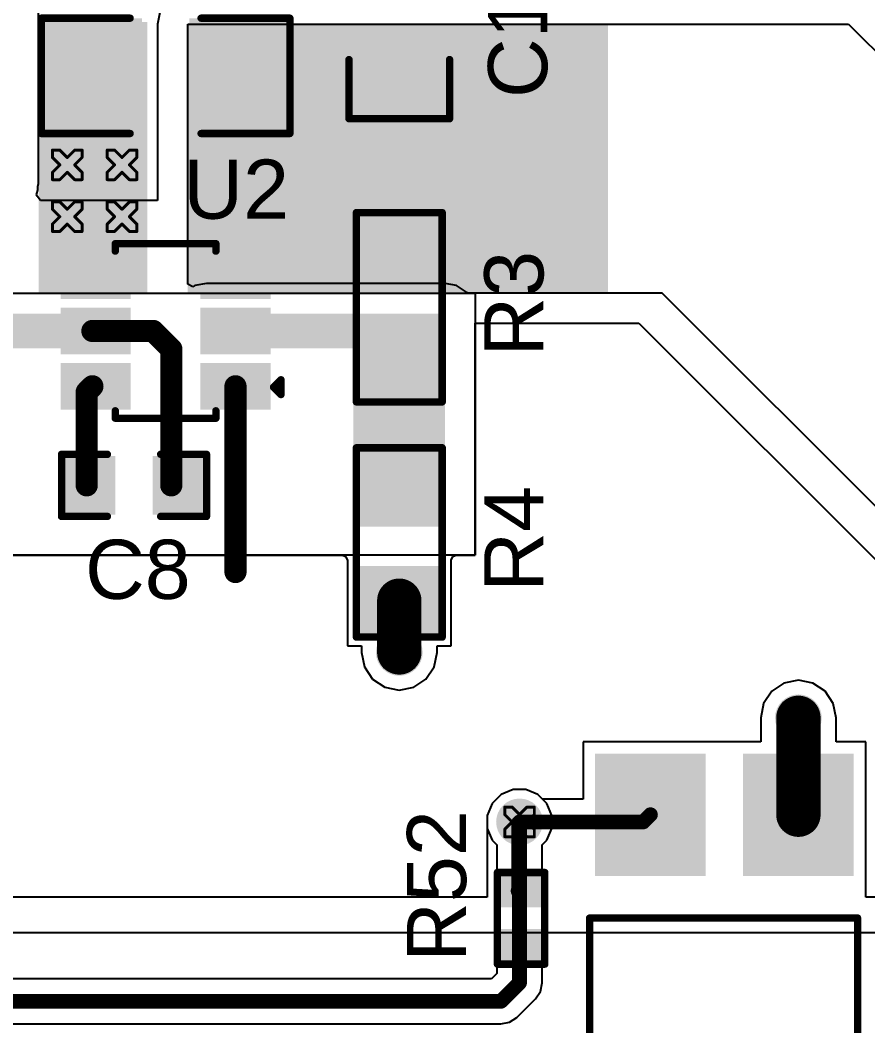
# Model space of a CAD drawing. Header units: inches. Extents: x 0 to 212, y 0 to 208.
# Drawn here: x 6.414 to 6.987, y 2.349 to 3.029 of the extents above; entities that cross this region are included whole.
import ezdxf

# ---------------------------------------------------------------- set-up
doc = ezdxf.new("R2010")
doc.units = ezdxf.units.IN
doc.header["$MEASUREMENT"] = 0
for name, color, linetype in [('Bottom Layer', 5, 'Continuous'), ('Bottom Solder', 6, 'Continuous'), ('Drill Drawing', 1, 'Continuous'), ('Top Layer', 1, 'Continuous'), ('Top Overlay', 2, 'Continuous'), ('Top Paste', 8, 'Continuous'), ('Top Solder', 216, 'Continuous'), ('Via Holes', 16, 'Continuous')]:
    doc.layers.add(name, color=color, linetype=linetype)
doc.styles.add('Arial', font='', dxfattribs={"height": 0.2})
doc.styles.get('Arial').set_extended_font_data('Arial')

# ---------------------------------------------------------------- blocks, each defined once
blk = doc.blocks.new('PC817C_9')
at = {"layer": 'Top Layer'}
for points in [[(-0.16142, 0.08543), (-0.16142, 0.01457), (-0.24016, 0.01457), (-0.24016, 0.08543)], [(0.24016, 0.08543), (0.24016, 0.01457), (0.16142, 0.01457), (0.16142, 0.08543)], [(-0.16142, -0.01457), (-0.16142, -0.08543), (-0.24016, -0.08543), (-0.24016, -0.01457)], [(0.24016, -0.01457), (0.24016, -0.08543), (0.16142, -0.08543), (0.16142, -0.01457)]]:
    blk.add_hatch(color=1, dxfattribs=at).paths.add_polyline_path(points)
at = {"layer": 'Top Paste'}
for points in [[(-0.16142, 0.08543), (-0.16142, 0.01457), (-0.24016, 0.01457), (-0.24016, 0.08543)], [(0.24016, 0.08543), (0.24016, 0.01457), (0.16142, 0.01457), (0.16142, 0.08543)], [(-0.16142, -0.01457), (-0.16142, -0.08543), (-0.24016, -0.08543), (-0.24016, -0.01457)], [(0.24016, -0.01457), (0.24016, -0.08543), (0.16142, -0.08543), (0.16142, -0.01457)]]:
    blk.add_hatch(color=8, dxfattribs=at).paths.add_polyline_path(points)
at = {"layer": 'Top Solder'}
for points in [[(-0.15942, 0.08743), (-0.15942, 0.01257), (-0.24216, 0.01257), (-0.24216, 0.08743)], [(0.24216, 0.08743), (0.24216, 0.01257), (0.15942, 0.01257), (0.15942, 0.08743)], [(-0.15942, -0.01257), (-0.15942, -0.08743), (-0.24216, -0.08743), (-0.24216, -0.01257)], [(0.24216, -0.01257), (0.24216, -0.08743), (0.15942, -0.08743), (0.15942, -0.01257)]]:
    blk.add_hatch(color=216, dxfattribs=at).paths.add_polyline_path(points)
at = {"layer": 'Top Overlay'}
for points, const_width in [([(-0.125, 0.0911), (-0.125, -0.09)], 0.005), ([(-0.125, 0.0911), (0.1309, 0.0911)], 0.005), ([(0.1309, 0.0911), (0.1309, -0.09)], 0.005), ([(-0.252, 0.057), (-0.247, 0.052)], 0.00984), ([(-0.252, 0.057), (-0.252, 0.047)], 0.00984), ([(-0.247, 0.052), (-0.252, 0.047)], 0.00984), ([(-0.125, -0.09), (0.1309, -0.09)], 0.005)]:
    blk.add_lwpolyline(points, dxfattribs=dict(at, const_width=const_width))
for points, const_width in [([(-0.12625, 0.0911, 1), (-0.12375, 0.0911, 1)], 0.0025), ([(-0.12625, 0.0911, 1), (-0.12375, 0.0911, 1)], 0.0025), ([(0.12965, 0.0911, 1), (0.13215, 0.0911, 1)], 0.0025), ([(0.12965, 0.0911, 1), (0.13215, 0.0911, 1)], 0.0025), ([(-0.25446, 0.057, 1), (-0.24954, 0.057, 1)], 0.00492), ([(-0.25446, 0.057, 1), (-0.24954, 0.057, 1)], 0.00492), ([(-0.24946, 0.052, 1), (-0.24454, 0.052, 1)], 0.00492), ([(-0.24946, 0.052, 1), (-0.24454, 0.052, 1)], 0.00492), ([(-0.25446, 0.047, 1), (-0.24954, 0.047, 1)], 0.00492), ([(-0.25446, 0.047, 1), (-0.24954, 0.047, 1)], 0.00492), ([(-0.12625, -0.09, 1), (-0.12375, -0.09, 1)], 0.0025), ([(-0.12625, -0.09, 1), (-0.12375, -0.09, 1)], 0.0025), ([(0.12965, -0.09, 1), (0.13215, -0.09, 1)], 0.0025), ([(0.12965, -0.09, 1), (0.13215, -0.09, 1)], 0.0025)]:
    blk.add_lwpolyline(points, format="xyb", close=True, dxfattribs=dict(at, const_width=const_width))
blk = doc.blocks.new('TSOT_23_6_15')
at = {"layer": 'Top Layer'}
for points in [[(-0.06693, 0.04921), (-0.02756, 0.04921), (-0.02756, 0.02559), (-0.06693, 0.02559)], [(0.02756, 0.04921), (0.06693, 0.04921), (0.06693, 0.02559), (0.02756, 0.02559)], [(-0.06693, 0.01181), (-0.02756, 0.01181), (-0.02756, -0.01181), (-0.06693, -0.01181)], [(0.02756, 0.01181), (0.06693, 0.01181), (0.06693, -0.01181), (0.02756, -0.01181)], [(-0.06693, -0.02559), (-0.02756, -0.02559), (-0.02756, -0.04921), (-0.06693, -0.04921)], [(0.02756, -0.02559), (0.06693, -0.02559), (0.06693, -0.04921), (0.02756, -0.04921)]]:
    blk.add_hatch(color=1, dxfattribs=at).paths.add_polyline_path(points)
at = {"layer": 'Top Paste'}
for points in [[(-0.06693, 0.04921), (-0.02756, 0.04921), (-0.02756, 0.02559), (-0.06693, 0.02559)], [(0.02756, 0.04921), (0.06693, 0.04921), (0.06693, 0.02559), (0.02756, 0.02559)], [(-0.06693, 0.01181), (-0.02756, 0.01181), (-0.02756, -0.01181), (-0.06693, -0.01181)], [(0.02756, 0.01181), (0.06693, 0.01181), (0.06693, -0.01181), (0.02756, -0.01181)], [(-0.06693, -0.02559), (-0.02756, -0.02559), (-0.02756, -0.04921), (-0.06693, -0.04921)], [(0.02756, -0.02559), (0.06693, -0.02559), (0.06693, -0.04921), (0.02756, -0.04921)]]:
    blk.add_hatch(color=8, dxfattribs=at).paths.add_polyline_path(points)
at = {"layer": 'Top Solder'}
for points in [[(-0.07093, 0.05321), (-0.02356, 0.05321), (-0.02356, 0.02159), (-0.07093, 0.02159)], [(0.02356, 0.05321), (0.07093, 0.05321), (0.07093, 0.02159), (0.02356, 0.02159)], [(-0.07093, 0.01581), (-0.02356, 0.01581), (-0.02356, -0.01581), (-0.07093, -0.01581)], [(0.02356, 0.01581), (0.07093, 0.01581), (0.07093, -0.01581), (0.02356, -0.01581)], [(-0.07093, -0.02159), (-0.02356, -0.02159), (-0.02356, -0.05321), (-0.07093, -0.05321)], [(0.02356, -0.02159), (0.07093, -0.02159), (0.07093, -0.05321), (0.02356, -0.05321)]]:
    blk.add_hatch(color=216, dxfattribs=at).paths.add_polyline_path(points)
at = {"layer": 'Top Overlay', "const_width": 0.005}
for points in [[(0.034, 0.059), (-0.034, 0.059)], [(-0.034, 0.059), (-0.034, 0.054)], [(0.034, 0.059), (0.034, 0.054)], [(-0.078, 0.043), (-0.078, 0.033)], [(-0.073, 0.038), (-0.078, 0.043)], [(-0.073, 0.038), (-0.078, 0.033)], [(-0.034, -0.054), (-0.034, -0.059)], [(0.034, -0.054), (0.034, -0.059)], [(0.034, -0.059), (-0.034, -0.059)]]:
    blk.add_lwpolyline(points, dxfattribs=at)
at = {"layer": 'Top Overlay', "const_width": 0.0025}
for points in [[(-0.03525, 0.059, 1), (-0.03275, 0.059, 1)], [(-0.03525, 0.059, 1), (-0.03275, 0.059, 1)], [(0.03275, 0.059, 1), (0.03525, 0.059, 1)], [(0.03275, 0.059, 1), (0.03525, 0.059, 1)], [(-0.03525, 0.054, 1), (-0.03275, 0.054, 1)], [(0.03275, 0.054, 1), (0.03525, 0.054, 1)], [(-0.07925, 0.043, 1), (-0.07675, 0.043, 1)], [(-0.07925, 0.043, 1), (-0.07675, 0.043, 1)], [(-0.07925, 0.033, 1), (-0.07675, 0.033, 1)], [(-0.07925, 0.033, 1), (-0.07675, 0.033, 1)], [(-0.07425, 0.038, 1), (-0.07175, 0.038, 1)], [(-0.07425, 0.038, 1), (-0.07175, 0.038, 1)], [(-0.03525, -0.054, 1), (-0.03275, -0.054, 1)], [(0.03275, -0.054, 1), (0.03525, -0.054, 1)], [(-0.03525, -0.059, 1), (-0.03275, -0.059, 1)], [(-0.03525, -0.059, 1), (-0.03275, -0.059, 1)], [(0.03275, -0.059, 1), (0.03525, -0.059, 1)], [(0.03275, -0.059, 1), (0.03525, -0.059, 1)]]:
    blk.add_lwpolyline(points, format="xyb", close=True, dxfattribs=at)
blk = doc.blocks.new('R___0402_30')
at = {"layer": 'Top Layer'}
for points in [[(-0.0275, -0.0125), (-0.0275, 0.0125), (-0.0095, 0.0125), (-0.0095, -0.0125)], [(0.0095, -0.0125), (0.0095, 0.0125), (0.0275, 0.0125), (0.0275, -0.0125)]]:
    blk.add_hatch(color=1, dxfattribs=at).paths.add_polyline_path(points)
at = {"layer": 'Top Paste'}
for points in [[(-0.0275, -0.0125), (-0.0275, 0.0125), (-0.0095, 0.0125), (-0.0095, -0.0125)], [(0.0095, -0.0125), (0.0095, 0.0125), (0.0275, 0.0125), (0.0275, -0.0125)]]:
    blk.add_hatch(color=8, dxfattribs=at).paths.add_polyline_path(points)
at = {"layer": 'Top Solder'}
for points in [[(-0.02967, -0.01467), (-0.02967, 0.01467), (-0.00733, 0.01467), (-0.00733, -0.01467)], [(0.00733, -0.01467), (0.00733, 0.01467), (0.02967, 0.01467), (0.02967, -0.01467)]]:
    blk.add_hatch(color=216, dxfattribs=at).paths.add_polyline_path(points)
at = {"layer": 'Top Overlay'}
for points, const_width in [([(0.031, 0.016), (-0.031, 0.016)], 0.005), ([(-0.031, -0.016), (-0.031, 0.016)], 0.005), ([(0.031, -0.016), (0.031, 0.016)], 0.005), ([(0.031, -0.016), (-0.031, -0.016)], 0.005), ([(0.032, -0.017), (-0.032, -0.017)], 0.000127)]:
    blk.add_lwpolyline(points, dxfattribs=dict(at, const_width=const_width))
for points, const_width in [([(-0.03225, 0.016, 1), (-0.02975, 0.016, 1)], 0.0025), ([(-0.03225, 0.016, 1), (-0.02975, 0.016, 1)], 0.0025), ([(0.02975, 0.016, 1), (0.03225, 0.016, 1)], 0.0025), ([(0.02975, 0.016, 1), (0.03225, 0.016, 1)], 0.0025), ([(-0.03225, -0.016, 1), (-0.02975, -0.016, 1)], 0.0025), ([(-0.03225, -0.016, 1), (-0.02975, -0.016, 1)], 0.0025), ([(0.02975, -0.016, 1), (0.03225, -0.016, 1)], 0.0025), ([(0.02975, -0.016, 1), (0.03225, -0.016, 1)], 0.0025), ([(-0.03203, -0.017, 1), (-0.03197, -0.017, 1)], 0.0000635), ([(0.03197, -0.017, 1), (0.03203, -0.017, 1)], 0.0000635)]:
    blk.add_lwpolyline(points, format="xyb", close=True, dxfattribs=dict(at, const_width=const_width))
blk = doc.blocks.new('RES_0805_77')
at = {"layer": 'Top Layer'}
for points in [[(-0.06, 0.025), (-0.02, 0.025), (-0.02, -0.025), (-0.06, -0.025)], [(0.02, 0.025), (0.06, 0.025), (0.06, -0.025), (0.02, -0.025)]]:
    blk.add_hatch(color=1, dxfattribs=at).paths.add_polyline_path(points)
at = {"layer": 'Top Paste'}
for points in [[(-0.06, 0.025), (-0.02, 0.025), (-0.02, -0.025), (-0.06, -0.025)], [(0.02, 0.025), (0.06, 0.025), (0.06, -0.025), (0.02, -0.025)]]:
    blk.add_hatch(color=8, dxfattribs=at).paths.add_polyline_path(points)
at = {"layer": 'Top Solder'}
for points in [[(-0.064, 0.029), (-0.016, 0.029), (-0.016, -0.029), (-0.064, -0.029)], [(0.016, 0.029), (0.064, 0.029), (0.064, -0.029), (0.016, -0.029)]]:
    blk.add_hatch(color=216, dxfattribs=at).paths.add_polyline_path(points)
at = {"layer": 'Top Overlay', "const_width": 0.005}
for points in [[(-0.064, 0.029), (0.064, 0.029)], [(-0.064, 0.029), (-0.064, -0.029)], [(0.064, 0.029), (0.064, -0.029)], [(-0.064, -0.029), (0.064, -0.029)]]:
    blk.add_lwpolyline(points, dxfattribs=at)
at = {"layer": 'Top Overlay', "const_width": 0.0025}
for points in [[(-0.06525, 0.029, 1), (-0.06275, 0.029, 1)], [(-0.06525, 0.029, 1), (-0.06275, 0.029, 1)], [(0.06275, 0.029, 1), (0.06525, 0.029, 1)], [(0.06275, 0.029, 1), (0.06525, 0.029, 1)], [(-0.06525, -0.029, 1), (-0.06275, -0.029, 1)], [(-0.06525, -0.029, 1), (-0.06275, -0.029, 1)], [(0.06275, -0.029, 1), (0.06525, -0.029, 1)], [(0.06275, -0.029, 1), (0.06525, -0.029, 1)]]:
    blk.add_lwpolyline(points, format="xyb", close=True, dxfattribs=at)
blk = doc.blocks.new('RES_0805_78')
at = {"layer": 'Top Layer'}
for points in [[(-0.06, 0.025), (-0.02, 0.025), (-0.02, -0.025), (-0.06, -0.025)], [(0.02, 0.025), (0.06, 0.025), (0.06, -0.025), (0.02, -0.025)]]:
    blk.add_hatch(color=1, dxfattribs=at).paths.add_polyline_path(points)
at = {"layer": 'Top Paste'}
for points in [[(-0.06, 0.025), (-0.02, 0.025), (-0.02, -0.025), (-0.06, -0.025)], [(0.02, 0.025), (0.06, 0.025), (0.06, -0.025), (0.02, -0.025)]]:
    blk.add_hatch(color=8, dxfattribs=at).paths.add_polyline_path(points)
at = {"layer": 'Top Solder'}
for points in [[(-0.064, 0.029), (-0.016, 0.029), (-0.016, -0.029), (-0.064, -0.029)], [(0.016, 0.029), (0.064, 0.029), (0.064, -0.029), (0.016, -0.029)]]:
    blk.add_hatch(color=216, dxfattribs=at).paths.add_polyline_path(points)
at = {"layer": 'Top Overlay', "const_width": 0.005}
for points in [[(-0.064, 0.029), (0.064, 0.029)], [(-0.064, 0.029), (-0.064, -0.029)], [(0.064, 0.029), (0.064, -0.029)], [(-0.064, -0.029), (0.064, -0.029)]]:
    blk.add_lwpolyline(points, dxfattribs=at)
at = {"layer": 'Top Overlay', "const_width": 0.0025}
for points in [[(-0.06525, 0.029, 1), (-0.06275, 0.029, 1)], [(-0.06525, 0.029, 1), (-0.06275, 0.029, 1)], [(0.06275, 0.029, 1), (0.06525, 0.029, 1)], [(0.06275, 0.029, 1), (0.06525, 0.029, 1)], [(-0.06525, -0.029, 1), (-0.06275, -0.029, 1)], [(-0.06525, -0.029, 1), (-0.06275, -0.029, 1)], [(0.06275, -0.029, 1), (0.06525, -0.029, 1)], [(0.06275, -0.029, 1), (0.06525, -0.029, 1)]]:
    blk.add_lwpolyline(points, format="xyb", close=True, dxfattribs=at)
blk = doc.blocks.new('C___0805_134')
at = {"layer": 'Top Layer'}
for points in [[(-0.06, 0.03), (-0.02, 0.03), (-0.02, -0.03), (-0.06, -0.03)], [(0.02, 0.03), (0.06, 0.03), (0.06, -0.03), (0.02, -0.03)]]:
    blk.add_hatch(color=1, dxfattribs=at).paths.add_polyline_path(points)
at = {"layer": 'Top Paste'}
for points in [[(-0.06, 0.03), (-0.02, 0.03), (-0.02, -0.03), (-0.06, -0.03)], [(0.02, 0.03), (0.06, 0.03), (0.06, -0.03), (0.02, -0.03)]]:
    blk.add_hatch(color=8, dxfattribs=at).paths.add_polyline_path(points)
at = {"layer": 'Top Solder'}
for points in [[(-0.06276, 0.03276), (-0.01724, 0.03276), (-0.01724, -0.03276), (-0.06276, -0.03276)], [(0.01724, 0.03276), (0.06276, 0.03276), (0.06276, -0.03276), (0.01724, -0.03276)]]:
    blk.add_hatch(color=216, dxfattribs=at).paths.add_polyline_path(points)
at = {"layer": 'Top Overlay', "const_width": 0.005}
for points in [[(-0.064, -0.034), (-0.064, 0.034)], [(-0.024, 0.034), (-0.064, 0.034)], [(0.064, 0.034), (0.024, 0.034)], [(0.064, -0.034), (0.064, 0.034)], [(-0.024, -0.034), (-0.064, -0.034)], [(0.064, -0.034), (0.024, -0.034)]]:
    blk.add_lwpolyline(points, dxfattribs=at)
at = {"layer": 'Top Overlay', "const_width": 0.0025}
for points in [[(-0.06525, 0.034, 1), (-0.06275, 0.034, 1)], [(-0.06525, 0.034, 1), (-0.06275, 0.034, 1)], [(-0.02525, 0.034, 1), (-0.02275, 0.034, 1)], [(0.02275, 0.034, 1), (0.02525, 0.034, 1)], [(0.06275, 0.034, 1), (0.06525, 0.034, 1)], [(0.06275, 0.034, 1), (0.06525, 0.034, 1)], [(-0.06525, -0.034, 1), (-0.06275, -0.034, 1)], [(-0.06525, -0.034, 1), (-0.06275, -0.034, 1)], [(-0.02525, -0.034, 1), (-0.02275, -0.034, 1)], [(0.02275, -0.034, 1), (0.02525, -0.034, 1)], [(0.06275, -0.034, 1), (0.06525, -0.034, 1)], [(0.06275, -0.034, 1), (0.06525, -0.034, 1)]]:
    blk.add_lwpolyline(points, format="xyb", close=True, dxfattribs=at)
blk = doc.blocks.new('C___1206_135')
at = {"layer": 'Top Layer'}
for points in [[(-0.08, 0.035), (-0.02, 0.035), (-0.02, -0.035), (-0.08, -0.035)], [(0.02, 0.035), (0.08, 0.035), (0.08, -0.035), (0.02, -0.035)]]:
    blk.add_hatch(color=1, dxfattribs=at).paths.add_polyline_path(points)
at = {"layer": 'Top Paste'}
for points in [[(-0.08, 0.035), (-0.02, 0.035), (-0.02, -0.035), (-0.08, -0.035)], [(0.02, 0.035), (0.08, 0.035), (0.08, -0.035), (0.02, -0.035)]]:
    blk.add_hatch(color=8, dxfattribs=at).paths.add_polyline_path(points)
at = {"layer": 'Top Solder'}
for points in [[(-0.084, 0.039), (-0.016, 0.039), (-0.016, -0.039), (-0.084, -0.039)], [(0.016, 0.039), (0.084, 0.039), (0.084, -0.039), (0.016, -0.039)]]:
    blk.add_hatch(color=216, dxfattribs=at).paths.add_polyline_path(points)
at = {"layer": 'Top Overlay', "const_width": 0.005}
for points in [[(-0.084, 0.039), (-0.024, 0.039)], [(-0.084, -0.039), (-0.084, 0.039)], [(0.024, 0.039), (0.084, 0.039)], [(0.084, -0.039), (0.084, 0.039)], [(-0.084, -0.039), (-0.024, -0.039)], [(0.024, -0.039), (0.084, -0.039)]]:
    blk.add_lwpolyline(points, dxfattribs=at)
at = {"layer": 'Top Overlay', "const_width": 0.0025}
for points in [[(-0.08525, 0.039, 1), (-0.08275, 0.039, 1)], [(-0.08525, 0.039, 1), (-0.08275, 0.039, 1)], [(-0.02525, 0.039, 1), (-0.02275, 0.039, 1)], [(0.02275, 0.039, 1), (0.02525, 0.039, 1)], [(0.08275, 0.039, 1), (0.08525, 0.039, 1)], [(0.08275, 0.039, 1), (0.08525, 0.039, 1)], [(-0.08525, -0.039, 1), (-0.08275, -0.039, 1)], [(-0.08525, -0.039, 1), (-0.08275, -0.039, 1)], [(-0.02525, -0.039, 1), (-0.02275, -0.039, 1)], [(0.02275, -0.039, 1), (0.02525, -0.039, 1)], [(0.08275, -0.039, 1), (0.08525, -0.039, 1)], [(0.08275, -0.039, 1), (0.08525, -0.039, 1)]]:
    blk.add_lwpolyline(points, format="xyb", close=True, dxfattribs=at)
blk = doc.blocks.new('C___0603_136')
at = {"layer": 'Top Layer'}
for points in [[(-0.015, 0.0175), (-0.015, -0.0175), (-0.045, -0.0175), (-0.045, 0.0175)], [(0.045, 0.0175), (0.045, -0.0175), (0.015, -0.0175), (0.015, 0.0175)]]:
    blk.add_hatch(color=1, dxfattribs=at).paths.add_polyline_path(points)
at = {"layer": 'Top Paste'}
for points in [[(-0.015, 0.0175), (-0.015, -0.0175), (-0.045, -0.0175), (-0.045, 0.0175)], [(0.045, 0.0175), (0.045, -0.0175), (0.015, -0.0175), (0.015, 0.0175)]]:
    blk.add_hatch(color=8, dxfattribs=at).paths.add_polyline_path(points)
at = {"layer": 'Top Solder'}
for points in [[(-0.01264, 0.01986), (-0.01264, -0.01986), (-0.04736, -0.01986), (-0.04736, 0.01986)], [(0.04736, 0.01986), (0.04736, -0.01986), (0.01264, -0.01986), (0.01264, 0.01986)]]:
    blk.add_hatch(color=216, dxfattribs=at).paths.add_polyline_path(points)
at = {"layer": 'Top Overlay', "const_width": 0.005}
for points in [[(-0.018, 0.021), (-0.049, 0.021)], [(-0.049, 0.021), (-0.049, -0.021)], [(0.049, 0.021), (0.018, 0.021)], [(0.049, 0.021), (0.049, -0.021)], [(-0.018, -0.021), (-0.049, -0.021)], [(0.049, -0.021), (0.018, -0.021)]]:
    blk.add_lwpolyline(points, dxfattribs=at)
at = {"layer": 'Top Overlay', "const_width": 0.0025}
for points in [[(-0.05025, 0.021, 1), (-0.04775, 0.021, 1)], [(-0.05025, 0.021, 1), (-0.04775, 0.021, 1)], [(-0.01925, 0.021, 1), (-0.01675, 0.021, 1)], [(0.01675, 0.021, 1), (0.01925, 0.021, 1)], [(0.04775, 0.021, 1), (0.05025, 0.021, 1)], [(0.04775, 0.021, 1), (0.05025, 0.021, 1)], [(-0.05025, -0.021, 1), (-0.04775, -0.021, 1)], [(-0.05025, -0.021, 1), (-0.04775, -0.021, 1)], [(-0.01925, -0.021, 1), (-0.01675, -0.021, 1)], [(0.01675, -0.021, 1), (0.01925, -0.021, 1)], [(0.04775, -0.021, 1), (0.05025, -0.021, 1)], [(0.04775, -0.021, 1), (0.05025, -0.021, 1)]]:
    blk.add_lwpolyline(points, format="xyb", close=True, dxfattribs=at)

msp = doc.modelspace()

# ---------------------------------------------------------------- hatches: boundary and pattern name
at = {"layer": 'Bottom Layer'}
h = msp.add_hatch(color=5, dxfattribs=at)
edge = h.paths.add_edge_path()
edge.add_arc((6.4456, 2.93107), 0.01181, 0, 360)
h = msp.add_hatch(color=5, dxfattribs=at)
edge = h.paths.add_edge_path()
edge.add_arc((6.4826, 2.93107), 0.01181, 0, 360)
h = msp.add_hatch(color=5, dxfattribs=at)
edge = h.paths.add_edge_path()
edge.add_arc((6.4456, 2.89607), 0.01181, 0, 360)
h = msp.add_hatch(color=5, dxfattribs=at)
edge = h.paths.add_edge_path()
edge.add_arc((6.4826, 2.89607), 0.01181, 0, 360)
h = msp.add_hatch(color=5, dxfattribs=at)
edge = h.paths.add_edge_path()
edge.add_arc((6.67001, 2.60139), 0.01181, 0, 360)
h = msp.add_hatch(color=5, dxfattribs=at)
edge = h.paths.add_edge_path()
edge.add_arc((6.93976, 2.55716), 0.01181, 0, 360)
h = msp.add_hatch(color=5, dxfattribs=at)
edge = h.paths.add_edge_path()
edge.add_arc((6.75129, 2.48677), 0.01181, 0, 360)
at = {"layer": 'Bottom Solder'}
h = msp.add_hatch(color=6, dxfattribs=at)
edge = h.paths.add_edge_path()
edge.add_arc((6.4456, 2.93107), 0.01581, 0, 360)
h = msp.add_hatch(color=6, dxfattribs=at)
edge = h.paths.add_edge_path()
edge.add_arc((6.4826, 2.93107), 0.01581, 0, 360)
h = msp.add_hatch(color=6, dxfattribs=at)
edge = h.paths.add_edge_path()
edge.add_arc((6.4456, 2.89607), 0.01581, 0, 360)
h = msp.add_hatch(color=6, dxfattribs=at)
edge = h.paths.add_edge_path()
edge.add_arc((6.4826, 2.89607), 0.01581, 0, 360)
h = msp.add_hatch(color=6, dxfattribs=at)
edge = h.paths.add_edge_path()
edge.add_arc((6.67001, 2.60139), 0.01581, 0, 360)
h = msp.add_hatch(color=6, dxfattribs=at)
edge = h.paths.add_edge_path()
edge.add_arc((6.93976, 2.55716), 0.01581, 0, 360)
h = msp.add_hatch(color=6, dxfattribs=at)
edge = h.paths.add_edge_path()
edge.add_arc((6.75129, 2.48677), 0.01581, 0, 360)
at = {"layer": 'Top Layer'}
for points in [[(6.42636, 2.84436), (6.49965, 2.84436), (6.49965, 3.02779), (6.42636, 3.02779)], [(6.52704, 2.84436), (6.81102, 2.84436), (6.81102, 3.02629), (6.52704, 3.02629)], [(6.08982, 2.80696), (6.4745, 2.80696), (6.4745, 2.83058), (6.08982, 2.83058)], [(6.53961, 2.80696), (6.68487, 2.80696), (6.68487, 2.83058), (6.53961, 2.83058)], [(6.63894, 2.68637), (6.70094, 2.68637), (6.70094, 2.83058), (6.63894, 2.83058)]]:
    msp.add_hatch(color=1, dxfattribs=at).paths.add_polyline_path(points)
h = msp.add_hatch(color=1, dxfattribs=at)
edge = h.paths.add_edge_path()
edge.add_arc((6.4456, 2.93107), 0.01181, 0, 360)
h = msp.add_hatch(color=1, dxfattribs=at)
edge = h.paths.add_edge_path()
edge.add_arc((6.4826, 2.93107), 0.01181, 0, 360)
h = msp.add_hatch(color=1, dxfattribs=at)
edge = h.paths.add_edge_path()
edge.add_arc((6.4456, 2.89607), 0.01181, 0, 360)
h = msp.add_hatch(color=1, dxfattribs=at)
edge = h.paths.add_edge_path()
edge.add_arc((6.4826, 2.89607), 0.01181, 0, 360)
h = msp.add_hatch(color=1, dxfattribs=at)
edge = h.paths.add_edge_path()
edge.add_arc((6.67001, 2.60139), 0.01181, 0, 360)
h = msp.add_hatch(color=1, dxfattribs=at)
edge = h.paths.add_edge_path()
edge.add_arc((6.93976, 2.55716), 0.01181, 0, 360)
h = msp.add_hatch(color=1, dxfattribs=at)
edge = h.paths.add_edge_path()
edge.add_arc((6.75129, 2.48677), 0.01181, 0, 360)
at = {"layer": 'Top Solder'}
h = msp.add_hatch(color=216, dxfattribs=at)
edge = h.paths.add_edge_path()
edge.add_arc((6.4456, 2.93107), 0.01581, 0, 360)
h = msp.add_hatch(color=216, dxfattribs=at)
edge = h.paths.add_edge_path()
edge.add_arc((6.4826, 2.93107), 0.01581, 0, 360)
h = msp.add_hatch(color=216, dxfattribs=at)
edge = h.paths.add_edge_path()
edge.add_arc((6.4456, 2.89607), 0.01581, 0, 360)
h = msp.add_hatch(color=216, dxfattribs=at)
edge = h.paths.add_edge_path()
edge.add_arc((6.4826, 2.89607), 0.01581, 0, 360)
h = msp.add_hatch(color=216, dxfattribs=at)
edge = h.paths.add_edge_path()
edge.add_arc((6.67001, 2.60139), 0.01581, 0, 360)
h = msp.add_hatch(color=216, dxfattribs=at)
edge = h.paths.add_edge_path()
edge.add_arc((6.93976, 2.55716), 0.01581, 0, 360)
h = msp.add_hatch(color=216, dxfattribs=at)
edge = h.paths.add_edge_path()
edge.add_arc((6.75129, 2.48677), 0.01581, 0, 360)
at = {"layer": 'Via Holes'}
h = msp.add_hatch(color=7, dxfattribs=at)
edge = h.paths.add_edge_path()
edge.add_arc((6.4456, 2.93107), 0.00591, 0, 360)
h = msp.add_hatch(color=7, dxfattribs=at)
edge = h.paths.add_edge_path()
edge.add_arc((6.4826, 2.93107), 0.00591, 0, 360)
h = msp.add_hatch(color=7, dxfattribs=at)
edge = h.paths.add_edge_path()
edge.add_arc((6.4456, 2.89607), 0.00591, 0, 360)
h = msp.add_hatch(color=7, dxfattribs=at)
edge = h.paths.add_edge_path()
edge.add_arc((6.4826, 2.89607), 0.00591, 0, 360)
h = msp.add_hatch(color=7, dxfattribs=at)
edge = h.paths.add_edge_path()
edge.add_arc((6.67001, 2.60139), 0.00591, 0, 360)
h = msp.add_hatch(color=7, dxfattribs=at)
edge = h.paths.add_edge_path()
edge.add_arc((6.93976, 2.55716), 0.00591, 0, 360)
h = msp.add_hatch(color=7, dxfattribs=at)
edge = h.paths.add_edge_path()
edge.add_arc((6.75129, 2.48677), 0.00591, 0, 360)

# ---------------------------------------------------------------- linework, layer by layer
at = {"layer": 'Bottom Layer'}
for p, q in [((6.73893, 2.50526), (6.7328, 2.49912)), ((6.74695, 2.50858), (6.73893, 2.50526)), ((6.75563, 2.50858), (6.74695, 2.50858)), ((6.76364, 2.50526), (6.75563, 2.50858)), ((6.76978, 2.49912), (6.76364, 2.50526)), ((6.7328, 2.49912), (6.72948, 2.49111)), ((6.7731, 2.49111), (6.76978, 2.49912)), ((6.72948, 2.49111), (6.72948, 2.48243)), ((6.7731, 2.48243), (6.7731, 2.49111)), ((6.72948, 2.48243), (6.7328, 2.47441)), ((6.76978, 2.47441), (6.7731, 2.48243)), ((6.7328, 2.47441), (6.73599, 2.47122)), ((6.73599, 2.47122), (6.73599, 2.38435)), ((6.76658, 2.47122), (6.76978, 2.47441)), ((6.76658, 2.37801), (6.76658, 2.47122)), ((6.73237, 2.38072), (5.78064, 2.38072)), ((6.73599, 2.38435), (6.73237, 2.38072)), ((6.76542, 2.37216), (6.76658, 2.37801)), ((6.74952, 2.35461), (6.7621, 2.3672)), ((6.7621, 2.3672), (6.76542, 2.37216)), ((6.74455, 2.35129), (6.74952, 2.35461)), ((5.12627, 2.35013), (6.7387, 2.35013)), ((6.7387, 2.35013), (6.74455, 2.35129))]:
    msp.add_line(p, q, dxfattribs=at)
at = {"layer": 'Bottom Layer', "const_width": 0.01}
for points in [[(6.75129, 2.37801), (6.75129, 2.48677)], [(6.7387, 2.36542), (6.75129, 2.37801)], [(3.65095, 2.36542), (6.7387, 2.36542)]]:
    msp.add_lwpolyline(points, dxfattribs=at)
at = {"layer": 'Bottom Layer', "const_width": 0.005}
for points in [[(6.74879, 2.48677, 1), (6.75379, 2.48677, 1)], [(6.74879, 2.37801, 1), (6.75379, 2.37801, 1)], [(6.74879, 2.37801, 1), (6.75379, 2.37801, 1)], [(6.7362, 2.36542, 1), (6.7412, 2.36542, 1)], [(6.7362, 2.36542, 1), (6.7412, 2.36542, 1)]]:
    msp.add_lwpolyline(points, format="xyb", close=True, dxfattribs=at)
at = {"layer": 'Drill Drawing', "const_width": 0.002}
for points in [[(6.4356, 2.93607), (6.4356, 2.94107)], [(6.4356, 2.94107), (6.4406, 2.94107)], [(6.4406, 2.94107), (6.4456, 2.93607)], [(6.4456, 2.93607), (6.4506, 2.94107)], [(6.4506, 2.94107), (6.4556, 2.94107)], [(6.4556, 2.93607), (6.4556, 2.94107)], [(6.4726, 2.93607), (6.4726, 2.94107)], [(6.4726, 2.94107), (6.4776, 2.94107)], [(6.4776, 2.94107), (6.4826, 2.93607)], [(6.4826, 2.93607), (6.4876, 2.94107)], [(6.4876, 2.94107), (6.4926, 2.94107)], [(6.4926, 2.93607), (6.4926, 2.94107)], [(6.4356, 2.93607), (6.4406, 2.93107)], [(6.4356, 2.92607), (6.4406, 2.93107)], [(6.4506, 2.93107), (6.4556, 2.93607)], [(6.4506, 2.93107), (6.4556, 2.92607)], [(6.4726, 2.93607), (6.4776, 2.93107)], [(6.4726, 2.92607), (6.4776, 2.93107)], [(6.4876, 2.93107), (6.4926, 2.93607)], [(6.4876, 2.93107), (6.4926, 2.92607)], [(6.4356, 2.92107), (6.4356, 2.92607)], [(6.4406, 2.92107), (6.4456, 2.92607)], [(6.4456, 2.92607), (6.4506, 2.92107)], [(6.4556, 2.92107), (6.4556, 2.92607)], [(6.4726, 2.92107), (6.4726, 2.92607)], [(6.4776, 2.92107), (6.4826, 2.92607)], [(6.4826, 2.92607), (6.4876, 2.92107)], [(6.4926, 2.92107), (6.4926, 2.92607)], [(6.4356, 2.92107), (6.4406, 2.92107)], [(6.4506, 2.92107), (6.4556, 2.92107)], [(6.4726, 2.92107), (6.4776, 2.92107)], [(6.4876, 2.92107), (6.4926, 2.92107)], [(6.4356, 2.90107), (6.4356, 2.90607)], [(6.4356, 2.90607), (6.4406, 2.90607)], [(6.4406, 2.90607), (6.4456, 2.90107)], [(6.4456, 2.90107), (6.4506, 2.90607)], [(6.4506, 2.90607), (6.4556, 2.90607)], [(6.4556, 2.90107), (6.4556, 2.90607)], [(6.4726, 2.90107), (6.4726, 2.90607)], [(6.4726, 2.90607), (6.4776, 2.90607)], [(6.4776, 2.90607), (6.4826, 2.90107)], [(6.4826, 2.90107), (6.4876, 2.90607)], [(6.4876, 2.90607), (6.4926, 2.90607)], [(6.4926, 2.90107), (6.4926, 2.90607)], [(6.4356, 2.90107), (6.4406, 2.89607)], [(6.4506, 2.89607), (6.4556, 2.90107)], [(6.4726, 2.90107), (6.4776, 2.89607)], [(6.4876, 2.89607), (6.4926, 2.90107)], [(6.4356, 2.89107), (6.4406, 2.89607)], [(6.4356, 2.88607), (6.4356, 2.89107)], [(6.4406, 2.88607), (6.4456, 2.89107)], [(6.4456, 2.89107), (6.4506, 2.88607)], [(6.4506, 2.89607), (6.4556, 2.89107)], [(6.4556, 2.88607), (6.4556, 2.89107)], [(6.4726, 2.89107), (6.4776, 2.89607)], [(6.4726, 2.88607), (6.4726, 2.89107)], [(6.4776, 2.88607), (6.4826, 2.89107)], [(6.4826, 2.89107), (6.4876, 2.88607)], [(6.4876, 2.89607), (6.4926, 2.89107)], [(6.4926, 2.88607), (6.4926, 2.89107)], [(6.4356, 2.88607), (6.4406, 2.88607)], [(6.4506, 2.88607), (6.4556, 2.88607)], [(6.4726, 2.88607), (6.4776, 2.88607)], [(6.4876, 2.88607), (6.4926, 2.88607)], [(6.66001, 2.60639), (6.66001, 2.61139)], [(6.66001, 2.61139), (6.66501, 2.61139)], [(6.66501, 2.61139), (6.67001, 2.60639)], [(6.67001, 2.60639), (6.67501, 2.61139)], [(6.67501, 2.61139), (6.68001, 2.61139)], [(6.68001, 2.60639), (6.68001, 2.61139)], [(6.66001, 2.60639), (6.66501, 2.60139)], [(6.67501, 2.60139), (6.68001, 2.60639)], [(6.66001, 2.59639), (6.66501, 2.60139)], [(6.67501, 2.60139), (6.68001, 2.59639)], [(6.66001, 2.59139), (6.66001, 2.59639)], [(6.66001, 2.59139), (6.66501, 2.59139)], [(6.66501, 2.59139), (6.67001, 2.59639)], [(6.67001, 2.59639), (6.67501, 2.59139)], [(6.67501, 2.59139), (6.68001, 2.59139)], [(6.68001, 2.59139), (6.68001, 2.59639)], [(6.92976, 2.56216), (6.92976, 2.56716)], [(6.92976, 2.56716), (6.93476, 2.56716)], [(6.93476, 2.56716), (6.93976, 2.56216)], [(6.93976, 2.56216), (6.94476, 2.56716)], [(6.94476, 2.56716), (6.94976, 2.56716)], [(6.94976, 2.56216), (6.94976, 2.56716)], [(6.92976, 2.56216), (6.93476, 2.55716)], [(6.92976, 2.55216), (6.93476, 2.55716)], [(6.94476, 2.55716), (6.94976, 2.56216)], [(6.94476, 2.55716), (6.94976, 2.55216)], [(6.92976, 2.54716), (6.92976, 2.55216)], [(6.93476, 2.54716), (6.93976, 2.55216)], [(6.93976, 2.55216), (6.94476, 2.54716)], [(6.94976, 2.54716), (6.94976, 2.55216)], [(6.92976, 2.54716), (6.93476, 2.54716)], [(6.94476, 2.54716), (6.94976, 2.54716)], [(6.74129, 2.49177), (6.74129, 2.49677)], [(6.74129, 2.49677), (6.74629, 2.49677)], [(6.74629, 2.49677), (6.75129, 2.49177)], [(6.75129, 2.49177), (6.75629, 2.49677)], [(6.75629, 2.49677), (6.76129, 2.49677)], [(6.76129, 2.49177), (6.76129, 2.49677)], [(6.74129, 2.49177), (6.74629, 2.48677)], [(6.75629, 2.48677), (6.76129, 2.49177)], [(6.74129, 2.48177), (6.74629, 2.48677)], [(6.74129, 2.47677), (6.74129, 2.48177)], [(6.74629, 2.47677), (6.75129, 2.48177)], [(6.75129, 2.48177), (6.75629, 2.47677)], [(6.75629, 2.48677), (6.76129, 2.48177)], [(6.76129, 2.47677), (6.76129, 2.48177)], [(6.74129, 2.47677), (6.74629, 2.47677)], [(6.75629, 2.47677), (6.76129, 2.47677)]]:
    msp.add_lwpolyline(points, dxfattribs=at)
at = {"layer": 'Drill Drawing', "const_width": 0.001}
for points in [[(6.4351, 2.94107, 1), (6.4361, 2.94107, 1)], [(6.4351, 2.94107, 1), (6.4361, 2.94107, 1)], [(6.4401, 2.94107, 1), (6.4411, 2.94107, 1)], [(6.4401, 2.94107, 1), (6.4411, 2.94107, 1)], [(6.4501, 2.94107, 1), (6.4511, 2.94107, 1)], [(6.4501, 2.94107, 1), (6.4511, 2.94107, 1)], [(6.4551, 2.94107, 1), (6.4561, 2.94107, 1)], [(6.4551, 2.94107, 1), (6.4561, 2.94107, 1)], [(6.4721, 2.94107, 1), (6.4731, 2.94107, 1)], [(6.4721, 2.94107, 1), (6.4731, 2.94107, 1)], [(6.4771, 2.94107, 1), (6.4781, 2.94107, 1)], [(6.4771, 2.94107, 1), (6.4781, 2.94107, 1)], [(6.4871, 2.94107, 1), (6.4881, 2.94107, 1)], [(6.4871, 2.94107, 1), (6.4881, 2.94107, 1)], [(6.4921, 2.94107, 1), (6.4931, 2.94107, 1)], [(6.4921, 2.94107, 1), (6.4931, 2.94107, 1)], [(6.4351, 2.93607, 1), (6.4361, 2.93607, 1)], [(6.4351, 2.93607, 1), (6.4361, 2.93607, 1)], [(6.4401, 2.93107, 1), (6.4411, 2.93107, 1)], [(6.4401, 2.93107, 1), (6.4411, 2.93107, 1)], [(6.4451, 2.93607, 1), (6.4461, 2.93607, 1)], [(6.4451, 2.93607, 1), (6.4461, 2.93607, 1)], [(6.4501, 2.93107, 1), (6.4511, 2.93107, 1)], [(6.4501, 2.93107, 1), (6.4511, 2.93107, 1)], [(6.4551, 2.93607, 1), (6.4561, 2.93607, 1)], [(6.4551, 2.93607, 1), (6.4561, 2.93607, 1)], [(6.4721, 2.93607, 1), (6.4731, 2.93607, 1)], [(6.4721, 2.93607, 1), (6.4731, 2.93607, 1)], [(6.4771, 2.93107, 1), (6.4781, 2.93107, 1)], [(6.4771, 2.93107, 1), (6.4781, 2.93107, 1)], [(6.4821, 2.93607, 1), (6.4831, 2.93607, 1)], [(6.4821, 2.93607, 1), (6.4831, 2.93607, 1)], [(6.4871, 2.93107, 1), (6.4881, 2.93107, 1)], [(6.4871, 2.93107, 1), (6.4881, 2.93107, 1)], [(6.4921, 2.93607, 1), (6.4931, 2.93607, 1)], [(6.4921, 2.93607, 1), (6.4931, 2.93607, 1)], [(6.4351, 2.92607, 1), (6.4361, 2.92607, 1)], [(6.4351, 2.92607, 1), (6.4361, 2.92607, 1)], [(6.4451, 2.92607, 1), (6.4461, 2.92607, 1)], [(6.4451, 2.92607, 1), (6.4461, 2.92607, 1)], [(6.4551, 2.92607, 1), (6.4561, 2.92607, 1)], [(6.4551, 2.92607, 1), (6.4561, 2.92607, 1)], [(6.4721, 2.92607, 1), (6.4731, 2.92607, 1)], [(6.4721, 2.92607, 1), (6.4731, 2.92607, 1)], [(6.4821, 2.92607, 1), (6.4831, 2.92607, 1)], [(6.4821, 2.92607, 1), (6.4831, 2.92607, 1)], [(6.4921, 2.92607, 1), (6.4931, 2.92607, 1)], [(6.4921, 2.92607, 1), (6.4931, 2.92607, 1)], [(6.4351, 2.92107, 1), (6.4361, 2.92107, 1)], [(6.4351, 2.92107, 1), (6.4361, 2.92107, 1)], [(6.4401, 2.92107, 1), (6.4411, 2.92107, 1)], [(6.4401, 2.92107, 1), (6.4411, 2.92107, 1)], [(6.4501, 2.92107, 1), (6.4511, 2.92107, 1)], [(6.4501, 2.92107, 1), (6.4511, 2.92107, 1)], [(6.4551, 2.92107, 1), (6.4561, 2.92107, 1)], [(6.4551, 2.92107, 1), (6.4561, 2.92107, 1)], [(6.4721, 2.92107, 1), (6.4731, 2.92107, 1)], [(6.4721, 2.92107, 1), (6.4731, 2.92107, 1)], [(6.4771, 2.92107, 1), (6.4781, 2.92107, 1)], [(6.4771, 2.92107, 1), (6.4781, 2.92107, 1)], [(6.4871, 2.92107, 1), (6.4881, 2.92107, 1)], [(6.4871, 2.92107, 1), (6.4881, 2.92107, 1)], [(6.4921, 2.92107, 1), (6.4931, 2.92107, 1)], [(6.4921, 2.92107, 1), (6.4931, 2.92107, 1)], [(6.4351, 2.90607, 1), (6.4361, 2.90607, 1)], [(6.4351, 2.90607, 1), (6.4361, 2.90607, 1)], [(6.4401, 2.90607, 1), (6.4411, 2.90607, 1)], [(6.4401, 2.90607, 1), (6.4411, 2.90607, 1)], [(6.4501, 2.90607, 1), (6.4511, 2.90607, 1)], [(6.4501, 2.90607, 1), (6.4511, 2.90607, 1)], [(6.4551, 2.90607, 1), (6.4561, 2.90607, 1)], [(6.4551, 2.90607, 1), (6.4561, 2.90607, 1)], [(6.4721, 2.90607, 1), (6.4731, 2.90607, 1)], [(6.4721, 2.90607, 1), (6.4731, 2.90607, 1)], [(6.4771, 2.90607, 1), (6.4781, 2.90607, 1)], [(6.4771, 2.90607, 1), (6.4781, 2.90607, 1)], [(6.4871, 2.90607, 1), (6.4881, 2.90607, 1)], [(6.4871, 2.90607, 1), (6.4881, 2.90607, 1)], [(6.4921, 2.90607, 1), (6.4931, 2.90607, 1)], [(6.4921, 2.90607, 1), (6.4931, 2.90607, 1)], [(6.4351, 2.90107, 1), (6.4361, 2.90107, 1)], [(6.4351, 2.90107, 1), (6.4361, 2.90107, 1)], [(6.4451, 2.90107, 1), (6.4461, 2.90107, 1)], [(6.4451, 2.90107, 1), (6.4461, 2.90107, 1)], [(6.4551, 2.90107, 1), (6.4561, 2.90107, 1)], [(6.4551, 2.90107, 1), (6.4561, 2.90107, 1)], [(6.4721, 2.90107, 1), (6.4731, 2.90107, 1)], [(6.4721, 2.90107, 1), (6.4731, 2.90107, 1)], [(6.4821, 2.90107, 1), (6.4831, 2.90107, 1)], [(6.4821, 2.90107, 1), (6.4831, 2.90107, 1)], [(6.4921, 2.90107, 1), (6.4931, 2.90107, 1)], [(6.4921, 2.90107, 1), (6.4931, 2.90107, 1)], [(6.4351, 2.89107, 1), (6.4361, 2.89107, 1)], [(6.4351, 2.89107, 1), (6.4361, 2.89107, 1)], [(6.4401, 2.89607, 1), (6.4411, 2.89607, 1)], [(6.4401, 2.89607, 1), (6.4411, 2.89607, 1)], [(6.4451, 2.89107, 1), (6.4461, 2.89107, 1)], [(6.4451, 2.89107, 1), (6.4461, 2.89107, 1)], [(6.4501, 2.89607, 1), (6.4511, 2.89607, 1)], [(6.4501, 2.89607, 1), (6.4511, 2.89607, 1)], [(6.4551, 2.89107, 1), (6.4561, 2.89107, 1)], [(6.4551, 2.89107, 1), (6.4561, 2.89107, 1)], [(6.4721, 2.89107, 1), (6.4731, 2.89107, 1)], [(6.4721, 2.89107, 1), (6.4731, 2.89107, 1)], [(6.4771, 2.89607, 1), (6.4781, 2.89607, 1)], [(6.4771, 2.89607, 1), (6.4781, 2.89607, 1)], [(6.4821, 2.89107, 1), (6.4831, 2.89107, 1)], [(6.4821, 2.89107, 1), (6.4831, 2.89107, 1)], [(6.4871, 2.89607, 1), (6.4881, 2.89607, 1)], [(6.4871, 2.89607, 1), (6.4881, 2.89607, 1)], [(6.4921, 2.89107, 1), (6.4931, 2.89107, 1)], [(6.4921, 2.89107, 1), (6.4931, 2.89107, 1)], [(6.4351, 2.88607, 1), (6.4361, 2.88607, 1)], [(6.4351, 2.88607, 1), (6.4361, 2.88607, 1)], [(6.4401, 2.88607, 1), (6.4411, 2.88607, 1)], [(6.4401, 2.88607, 1), (6.4411, 2.88607, 1)], [(6.4501, 2.88607, 1), (6.4511, 2.88607, 1)], [(6.4501, 2.88607, 1), (6.4511, 2.88607, 1)], [(6.4551, 2.88607, 1), (6.4561, 2.88607, 1)], [(6.4551, 2.88607, 1), (6.4561, 2.88607, 1)], [(6.4721, 2.88607, 1), (6.4731, 2.88607, 1)], [(6.4721, 2.88607, 1), (6.4731, 2.88607, 1)], [(6.4771, 2.88607, 1), (6.4781, 2.88607, 1)], [(6.4771, 2.88607, 1), (6.4781, 2.88607, 1)], [(6.4871, 2.88607, 1), (6.4881, 2.88607, 1)], [(6.4871, 2.88607, 1), (6.4881, 2.88607, 1)], [(6.4921, 2.88607, 1), (6.4931, 2.88607, 1)], [(6.4921, 2.88607, 1), (6.4931, 2.88607, 1)], [(6.65951, 2.61139, 1), (6.66051, 2.61139, 1)], [(6.65951, 2.61139, 1), (6.66051, 2.61139, 1)], [(6.66451, 2.61139, 1), (6.66551, 2.61139, 1)], [(6.66451, 2.61139, 1), (6.66551, 2.61139, 1)], [(6.67451, 2.61139, 1), (6.67551, 2.61139, 1)], [(6.67451, 2.61139, 1), (6.67551, 2.61139, 1)], [(6.67951, 2.61139, 1), (6.68051, 2.61139, 1)], [(6.67951, 2.61139, 1), (6.68051, 2.61139, 1)], [(6.65951, 2.60639, 1), (6.66051, 2.60639, 1)], [(6.65951, 2.60639, 1), (6.66051, 2.60639, 1)], [(6.66951, 2.60639, 1), (6.67051, 2.60639, 1)], [(6.66951, 2.60639, 1), (6.67051, 2.60639, 1)], [(6.67951, 2.60639, 1), (6.68051, 2.60639, 1)], [(6.67951, 2.60639, 1), (6.68051, 2.60639, 1)], [(6.66451, 2.60139, 1), (6.66551, 2.60139, 1)], [(6.66451, 2.60139, 1), (6.66551, 2.60139, 1)], [(6.67451, 2.60139, 1), (6.67551, 2.60139, 1)], [(6.67451, 2.60139, 1), (6.67551, 2.60139, 1)], [(6.65951, 2.59639, 1), (6.66051, 2.59639, 1)], [(6.65951, 2.59639, 1), (6.66051, 2.59639, 1)], [(6.65951, 2.59139, 1), (6.66051, 2.59139, 1)], [(6.65951, 2.59139, 1), (6.66051, 2.59139, 1)], [(6.66451, 2.59139, 1), (6.66551, 2.59139, 1)], [(6.66451, 2.59139, 1), (6.66551, 2.59139, 1)], [(6.66951, 2.59639, 1), (6.67051, 2.59639, 1)], [(6.66951, 2.59639, 1), (6.67051, 2.59639, 1)], [(6.67451, 2.59139, 1), (6.67551, 2.59139, 1)], [(6.67451, 2.59139, 1), (6.67551, 2.59139, 1)], [(6.67951, 2.59639, 1), (6.68051, 2.59639, 1)], [(6.67951, 2.59639, 1), (6.68051, 2.59639, 1)], [(6.67951, 2.59139, 1), (6.68051, 2.59139, 1)], [(6.67951, 2.59139, 1), (6.68051, 2.59139, 1)], [(6.92926, 2.56716, 1), (6.93026, 2.56716, 1)], [(6.92926, 2.56716, 1), (6.93026, 2.56716, 1)], [(6.93426, 2.56716, 1), (6.93526, 2.56716, 1)], [(6.93426, 2.56716, 1), (6.93526, 2.56716, 1)], [(6.94426, 2.56716, 1), (6.94526, 2.56716, 1)], [(6.94426, 2.56716, 1), (6.94526, 2.56716, 1)], [(6.94926, 2.56716, 1), (6.95026, 2.56716, 1)], [(6.94926, 2.56716, 1), (6.95026, 2.56716, 1)], [(6.92926, 2.56216, 1), (6.93026, 2.56216, 1)], [(6.92926, 2.56216, 1), (6.93026, 2.56216, 1)], [(6.93426, 2.55716, 1), (6.93526, 2.55716, 1)], [(6.93426, 2.55716, 1), (6.93526, 2.55716, 1)], [(6.93926, 2.56216, 1), (6.94026, 2.56216, 1)], [(6.93926, 2.56216, 1), (6.94026, 2.56216, 1)], [(6.94426, 2.55716, 1), (6.94526, 2.55716, 1)], [(6.94426, 2.55716, 1), (6.94526, 2.55716, 1)], [(6.94926, 2.56216, 1), (6.95026, 2.56216, 1)], [(6.94926, 2.56216, 1), (6.95026, 2.56216, 1)], [(6.92926, 2.55216, 1), (6.93026, 2.55216, 1)], [(6.92926, 2.55216, 1), (6.93026, 2.55216, 1)], [(6.93926, 2.55216, 1), (6.94026, 2.55216, 1)], [(6.93926, 2.55216, 1), (6.94026, 2.55216, 1)], [(6.94926, 2.55216, 1), (6.95026, 2.55216, 1)], [(6.94926, 2.55216, 1), (6.95026, 2.55216, 1)], [(6.92926, 2.54716, 1), (6.93026, 2.54716, 1)], [(6.92926, 2.54716, 1), (6.93026, 2.54716, 1)], [(6.93426, 2.54716, 1), (6.93526, 2.54716, 1)], [(6.93426, 2.54716, 1), (6.93526, 2.54716, 1)], [(6.94426, 2.54716, 1), (6.94526, 2.54716, 1)], [(6.94426, 2.54716, 1), (6.94526, 2.54716, 1)], [(6.94926, 2.54716, 1), (6.95026, 2.54716, 1)], [(6.94926, 2.54716, 1), (6.95026, 2.54716, 1)], [(6.74079, 2.49677, 1), (6.74179, 2.49677, 1)], [(6.74079, 2.49677, 1), (6.74179, 2.49677, 1)], [(6.74579, 2.49677, 1), (6.74679, 2.49677, 1)], [(6.74579, 2.49677, 1), (6.74679, 2.49677, 1)], [(6.75579, 2.49677, 1), (6.75679, 2.49677, 1)], [(6.75579, 2.49677, 1), (6.75679, 2.49677, 1)], [(6.76079, 2.49677, 1), (6.76179, 2.49677, 1)], [(6.76079, 2.49677, 1), (6.76179, 2.49677, 1)], [(6.74079, 2.49177, 1), (6.74179, 2.49177, 1)], [(6.74079, 2.49177, 1), (6.74179, 2.49177, 1)], [(6.75079, 2.49177, 1), (6.75179, 2.49177, 1)], [(6.75079, 2.49177, 1), (6.75179, 2.49177, 1)], [(6.76079, 2.49177, 1), (6.76179, 2.49177, 1)], [(6.76079, 2.49177, 1), (6.76179, 2.49177, 1)], [(6.74079, 2.48177, 1), (6.74179, 2.48177, 1)], [(6.74079, 2.48177, 1), (6.74179, 2.48177, 1)], [(6.74579, 2.48677, 1), (6.74679, 2.48677, 1)], [(6.74579, 2.48677, 1), (6.74679, 2.48677, 1)], [(6.75079, 2.48177, 1), (6.75179, 2.48177, 1)], [(6.75079, 2.48177, 1), (6.75179, 2.48177, 1)], [(6.75579, 2.48677, 1), (6.75679, 2.48677, 1)], [(6.75579, 2.48677, 1), (6.75679, 2.48677, 1)], [(6.76079, 2.48177, 1), (6.76179, 2.48177, 1)], [(6.76079, 2.48177, 1), (6.76179, 2.48177, 1)], [(6.74079, 2.47677, 1), (6.74179, 2.47677, 1)], [(6.74079, 2.47677, 1), (6.74179, 2.47677, 1)], [(6.74579, 2.47677, 1), (6.74679, 2.47677, 1)], [(6.74579, 2.47677, 1), (6.74679, 2.47677, 1)], [(6.75579, 2.47677, 1), (6.75679, 2.47677, 1)], [(6.75579, 2.47677, 1), (6.75679, 2.47677, 1)], [(6.76079, 2.47677, 1), (6.76179, 2.47677, 1)], [(6.76079, 2.47677, 1), (6.76179, 2.47677, 1)]]:
    msp.add_lwpolyline(points, format="xyb", close=True, dxfattribs=at)
at = {"layer": 'Top Layer'}
for p, q in [((6.42616, 2.91847), (6.42616, 3.09681)), ((6.5082, 3.0341), (6.50665, 3.02629)), ((6.50665, 3.02629), (6.50665, 2.90705)), ((6.52704, 2.85048), (6.52704, 3.02629)), ((6.52704, 3.02629), (6.97371, 3.02629)), ((6.97371, 3.02629), (7.20472, 2.79528)), ((6.42577, 2.9165), (6.42616, 2.91847)), ((6.42478, 2.91105), (6.42537, 2.91248)), ((6.4252, 2.90991), (6.42478, 2.91105)), ((6.42537, 2.91248), (6.42577, 2.91449)), ((6.42577, 2.91449), (6.42577, 2.9165)), ((6.42758, 2.90705), (6.4252, 2.90991)), ((6.50665, 2.90705), (6.42758, 2.90705)), ((6.53057, 2.84859), (6.52704, 2.85048)), ((6.53961, 2.85098), (6.53181, 2.84942)), ((6.70094, 2.85098), (6.53961, 2.85098)), ((6.70874, 2.84942), (6.70094, 2.85098)), ((6.06942, 2.84436), (6.72133, 2.84436)), ((6.53181, 2.84942), (6.53057, 2.84859)), ((6.71536, 2.845), (6.70874, 2.84942)), ((6.71579, 2.84436), (6.71536, 2.845)), ((6.81102, 2.84436), (6.71579, 2.84436)), ((6.72133, 2.84436), (6.72133, 2.66709)), ((6.81117, 2.84439), (6.81102, 2.84436)), ((6.832, 2.84439), (6.81117, 2.84439)), ((6.83214, 2.84436), (6.832, 2.84439)), ((6.84764, 2.84436), (6.83214, 2.84436)), ((7.13484, 2.55716), (6.84764, 2.84436)), ((6.72133, 2.76378), (6.72133, 2.82397)), ((6.72133, 2.82397), (6.81102, 2.82397)), ((6.81102, 2.82397), (6.81117, 2.824)), ((6.81117, 2.824), (6.832, 2.824)), ((6.832, 2.824), (7.11923, 2.53677)), ((6.72133, 2.68637), (6.72133, 2.76378)), ((6.72133, 2.68636), (6.72133, 2.68637)), ((6.72133, 2.66709), (6.72133, 2.68636)), ((6.72133, 2.66709), (6.06942, 2.66709)), ((6.06942, 2.66709), (6.46057, 2.66709)), ((6.46057, 2.66709), (6.63156, 2.66709)), ((6.63156, 2.66709), (6.63376, 2.66625)), ((6.63376, 2.66625), (6.63501, 2.66379)), ((6.70501, 2.66373), (6.70614, 2.6662)), ((6.70614, 2.6662), (6.70846, 2.66709)), ((6.70846, 2.66709), (6.72133, 2.66709)), ((6.63501, 2.66379), (6.63501, 2.66268)), ((6.63501, 2.66268), (6.63501, 2.60576)), ((6.70501, 2.60576), (6.70501, 2.66373)), ((6.63501, 2.60576), (6.64452, 2.60576)), ((6.64452, 2.60576), (6.64452, 2.60139)), ((6.6955, 2.60139), (6.6955, 2.60576)), ((6.6955, 2.60576), (6.70501, 2.60576)), ((6.64452, 2.60139), (6.64646, 2.59163)), ((6.69356, 2.59163), (6.6955, 2.60139)), ((6.64646, 2.59163), (6.65199, 2.58336)), ((6.68803, 2.58336), (6.69356, 2.59163)), ((6.65199, 2.58336), (6.66026, 2.57784)), ((6.66026, 2.57784), (6.67001, 2.5759)), ((6.67001, 2.5759), (6.67977, 2.57784)), ((6.67977, 2.57784), (6.68803, 2.58336)), ((6.93001, 2.58071), (6.92174, 2.57518)), ((6.93976, 2.58265), (6.93001, 2.58071)), ((6.94952, 2.58071), (6.93976, 2.58265)), ((6.95779, 2.57518), (6.94952, 2.58071)), ((6.92174, 2.57518), (6.91621, 2.56691)), ((6.96331, 2.56691), (6.95779, 2.57518)), ((6.91621, 2.56691), (6.91427, 2.55716)), ((6.96525, 2.55716), (6.96331, 2.56691)), ((6.91427, 2.55716), (6.91427, 2.54101)), ((6.96525, 2.54101), (6.96525, 2.55716)), ((6.91427, 2.54101), (6.79433, 2.54101)), ((6.79433, 2.54101), (6.79433, 2.50206)), ((6.98531, 2.54101), (6.96525, 2.54101)), ((6.98531, 2.43581), (6.98531, 2.54101)), ((6.73893, 2.50526), (6.7328, 2.49912)), ((6.74695, 2.50858), (6.73893, 2.50526)), ((6.75563, 2.50858), (6.74695, 2.50858)), ((6.76364, 2.50526), (6.75563, 2.50858)), ((6.76684, 2.50206), (6.76364, 2.50526)), ((6.7328, 2.49912), (6.72948, 2.49111)), ((6.79433, 2.50206), (6.76684, 2.50206)), ((6.72948, 2.49111), (6.72948, 2.48243)), ((6.72948, 2.48243), (6.7295, 2.48237)), ((6.7295, 2.48237), (6.7295, 2.43581)), ((6.7295, 2.43581), (5.95621, 2.43581)), ((7.37319, 2.43581), (6.98531, 2.43581)), ((5.81276, 2.41208), (7.36392, 2.41208))]:
    msp.add_line(p, q, dxfattribs=at)
for points, const_width in [([(6.4626, 2.81877), (6.46481, 2.81877)], 0.015), ([(6.46481, 2.81877), (6.50369, 2.81877)], 0.015), ([(6.50369, 2.81877), (6.51592, 2.80655)], 0.015), ([(6.51592, 2.71436), (6.51592, 2.80655)], 0.015), ([(6.45874, 2.77751), (6.4626, 2.78137)], 0.015), ([(6.5593, 2.65576), (6.5593, 2.78137)], 0.015), ([(6.45874, 2.71436), (6.45874, 2.77751)], 0.015), ([(6.67001, 2.60139), (6.67001, 2.63637)], 0.03), ([(6.66987, 2.63637), (6.67001, 2.63637)], 0.015), ([(6.93976, 2.49164), (6.93976, 2.55716)], 0.03), ([(6.83489, 2.48677), (6.83976, 2.49164)], 0.01), ([(6.75081, 2.48629), (6.75129, 2.48677)], 0.01), ([(6.75081, 2.44056), (6.75081, 2.48629)], 0.01), ([(6.75129, 2.48677), (6.83489, 2.48677)], 0.01), ([(6.75033, 2.44008), (6.75081, 2.44056)], 0.01)]:
    msp.add_lwpolyline(points, dxfattribs=dict(at, const_width=const_width))
for points, const_width in [([(6.45885, 2.81877, 1), (6.46635, 2.81877, 1)], 0.0075), ([(6.46106, 2.81877, 1), (6.46856, 2.81877, 1)], 0.0075), ([(6.46106, 2.81877, 1), (6.46856, 2.81877, 1)], 0.0075), ([(6.49994, 2.81877, 1), (6.50744, 2.81877, 1)], 0.0075), ([(6.49994, 2.81877, 1), (6.50744, 2.81877, 1)], 0.0075), ([(6.51217, 2.80655, 1), (6.51967, 2.80655, 1)], 0.0075), ([(6.51217, 2.80655, 1), (6.51967, 2.80655, 1)], 0.0075), ([(6.45885, 2.78137, 1), (6.46635, 2.78137, 1)], 0.0075), ([(6.55555, 2.78137, 1), (6.56305, 2.78137, 1)], 0.0075), ([(6.45499, 2.77751, 1), (6.46249, 2.77751, 1)], 0.0075), ([(6.45499, 2.77751, 1), (6.46249, 2.77751, 1)], 0.0075), ([(6.45499, 2.71436, 1), (6.46249, 2.71436, 1)], 0.0075), ([(6.51217, 2.71436, 1), (6.51967, 2.71436, 1)], 0.0075), ([(6.55555, 2.65576, 1), (6.56305, 2.65576, 1)], 0.0075), ([(6.66251, 2.63637, 1), (6.67751, 2.63637, 1)], 0.015), ([(6.66612, 2.63637, 1), (6.67362, 2.63637, 1)], 0.0075), ([(6.66626, 2.63637, 1), (6.67376, 2.63637, 1)], 0.0075), ([(6.66251, 2.60139, 1), (6.67751, 2.60139, 1)], 0.015), ([(6.93226, 2.55716, 1), (6.94726, 2.55716, 1)], 0.015), ([(6.93226, 2.49164, 1), (6.94726, 2.49164, 1)], 0.015), ([(6.83726, 2.49164, 1), (6.84226, 2.49164, 1)], 0.005), ([(6.74831, 2.48629, 1), (6.75331, 2.48629, 1)], 0.005), ([(6.74831, 2.48629, 1), (6.75331, 2.48629, 1)], 0.005), ([(6.74879, 2.48677, 1), (6.75379, 2.48677, 1)], 0.005), ([(6.74879, 2.48677, 1), (6.75379, 2.48677, 1)], 0.005), ([(6.83239, 2.48677, 1), (6.83739, 2.48677, 1)], 0.005), ([(6.83239, 2.48677, 1), (6.83739, 2.48677, 1)], 0.005), ([(6.74783, 2.44008, 1), (6.75283, 2.44008, 1)], 0.005), ([(6.74831, 2.44056, 1), (6.75331, 2.44056, 1)], 0.005), ([(6.74831, 2.44056, 1), (6.75331, 2.44056, 1)], 0.005)]:
    msp.add_lwpolyline(points, format="xyb", close=True, dxfattribs=dict(at, const_width=const_width))

# ---------------------------------------------------------------- block references
for name, p, rotation in [('C___0805_134', (6.67001, 3.0263), 270), ('RES_0805_78', (6.67001, 2.8348), 90), ('TSOT_23_6_15', (6.51206, 2.81877), 180), ('RES_0805_77', (6.67001, 2.67576), 90), ('C___0603_136', (6.49074, 2.71436), 180), ('PC817C_9', (6.88976, 2.29085), 90), ('R___0402_30', (6.75233, 2.42158), 270)]:
    msp.add_blockref(name, p, dxfattribs=dict(rotation=rotation))
msp.add_blockref('C___1206_135', (6.51206, 2.99129))

# ---------------------------------------------------------------- texts
at = {"layer": 'Top Overlay', "style": 'Arial'}
for s, p in [('C10', (6.76999, 2.97631)), ('R3', (6.76743, 2.8015)), ('R4', (6.76743, 2.64247)), ('R52', (6.7152, 2.39218))]:
    msp.add_text(s, height=0.04, rotation=90, dxfattribs=at).set_placement(p)
for s, p in [('U2', (6.52407, 2.89467)), ('C8', (6.45762, 2.63759))]:
    msp.add_text(s, height=0.04, dxfattribs=at).set_placement(p)

doc.saveas('drawing.dxf')
